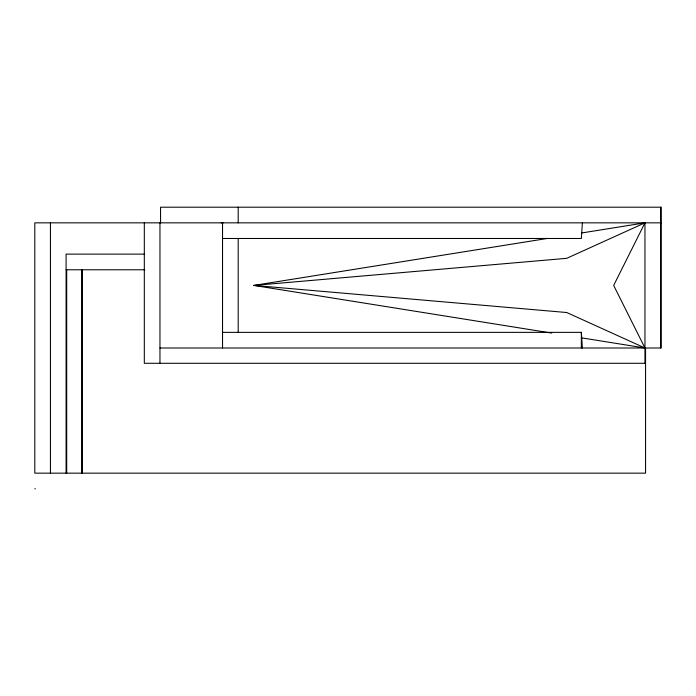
<?xml version="1.0" encoding="UTF-8"?>
<svg xmlns="http://www.w3.org/2000/svg" width="696" height="696" viewBox="0 0 696 696"><rect width="100%" height="100%" fill="white"/><g stroke="black" fill="none" stroke-linecap="round" stroke-linejoin="round"><path stroke-width="1.04" d="M582.378 222.842L581.351 238.484L222.537 238.484M547.439 238.441L253.831 285.421L551.728 333.079M581.734 232.96L644.957 222.842L644.957 363.286M661.2 222.842L34.8 222.842L34.8 473.158L645.557 473.158L645.557 348M144.29 254.127L66.094 254.127L66.094 473.158M66.094 269.778L144.768 269.778M222.537 332.357L581.351 332.357L582.378 348M159.958 348L661.2 348L661.2 207.199L160.559 207.199L160.559 222.842M645.557 363.286L144.316 363.286L144.316 222.842M34.8 488.801L35.4 488.801M581.734 337.882L644.957 348L613.663 285.421L644.957 222.842L566.727 258.32L253.831 285.421L566.727 312.521L644.957 348M660.6 207.199L660.6 348M581.351 332.357L581.351 348M238.189 207.199L238.189 222.842M238.189 238.484L238.189 332.357M222.537 222.842L222.537 348M159.958 222.842L159.958 363.286M82.311 269.778L82.311 473.158M81.763 269.778L81.763 473.158M66.694 269.778L66.694 473.158M50.443 222.842L50.443 473.158M221.111 222.877A62.579 62.579 0 0 1 223.138 222.842"/></g></svg>
